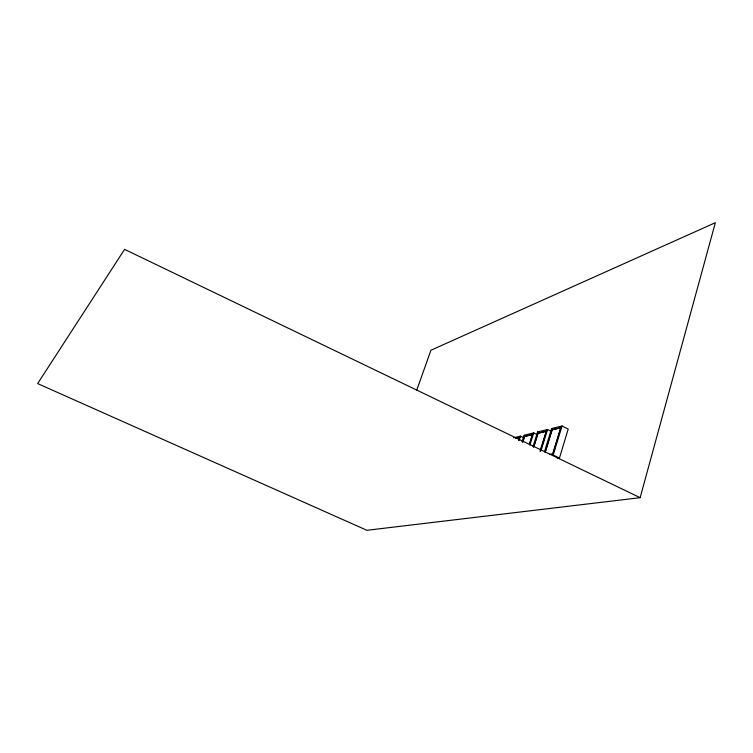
<?xml version="1.0" encoding="UTF-8"?>
<svg xmlns="http://www.w3.org/2000/svg" width="753" height="753" viewBox="0 0 753 753"><rect width="100%" height="100%" fill="white"/><g stroke="black" fill="none" stroke-linecap="round" stroke-linejoin="round"><path stroke-width="1.13" d="M640.144 497.686L124.593 249.365L37.65 383.578L366.88 530.3L640.144 497.686L715.35 222.7L430.923 350.249L416.814 390.016M557.371 458.464L559.451 458.059L568.223 429.041L562.03 426.01L551.629 428.532L544.532 451.631M553.191 455.038L552.806 453.72L560.75 427.676L562.03 426.01L553.191 455.038L559.451 458.059M549.539 454.388L552.947 453.786L560.881 427.742L552.005 429.784L545.134 452.139M540.268 451.169L546.433 431.215L547.553 429.53L551.601 431.497M541.134 450.294L547.553 429.53L537.604 431.949L533.058 446.501M545.266 452.205L552.137 429.841L560.881 427.742M540.136 451.103L546.302 431.158L547.553 429.53M533.51 447.395L537.943 433.173L537.604 431.949M533.981 446.369L538.075 433.229L546.433 431.215L538.075 433.229M529.425 444.251L532.484 434.481L533.698 432.9L537.67 434.82M529.557 444.317L532.484 434.481L524.474 436.411L522.714 442.02M529.867 445.136L533.698 432.9L524.163 435.215L522.093 441.795M522.836 442.077L524.606 436.476L532.616 434.547M518.544 439.893L520.427 436.119L523.354 437.531M518.676 439.959L519.382 437.728L515.965 438.462M519.043 440.486L520.427 436.119L513.574 437.785M516.087 438.528L519.382 437.728M524.606 436.476L524.163 435.215M552.137 429.841L551.629 428.532"/></g></svg>
